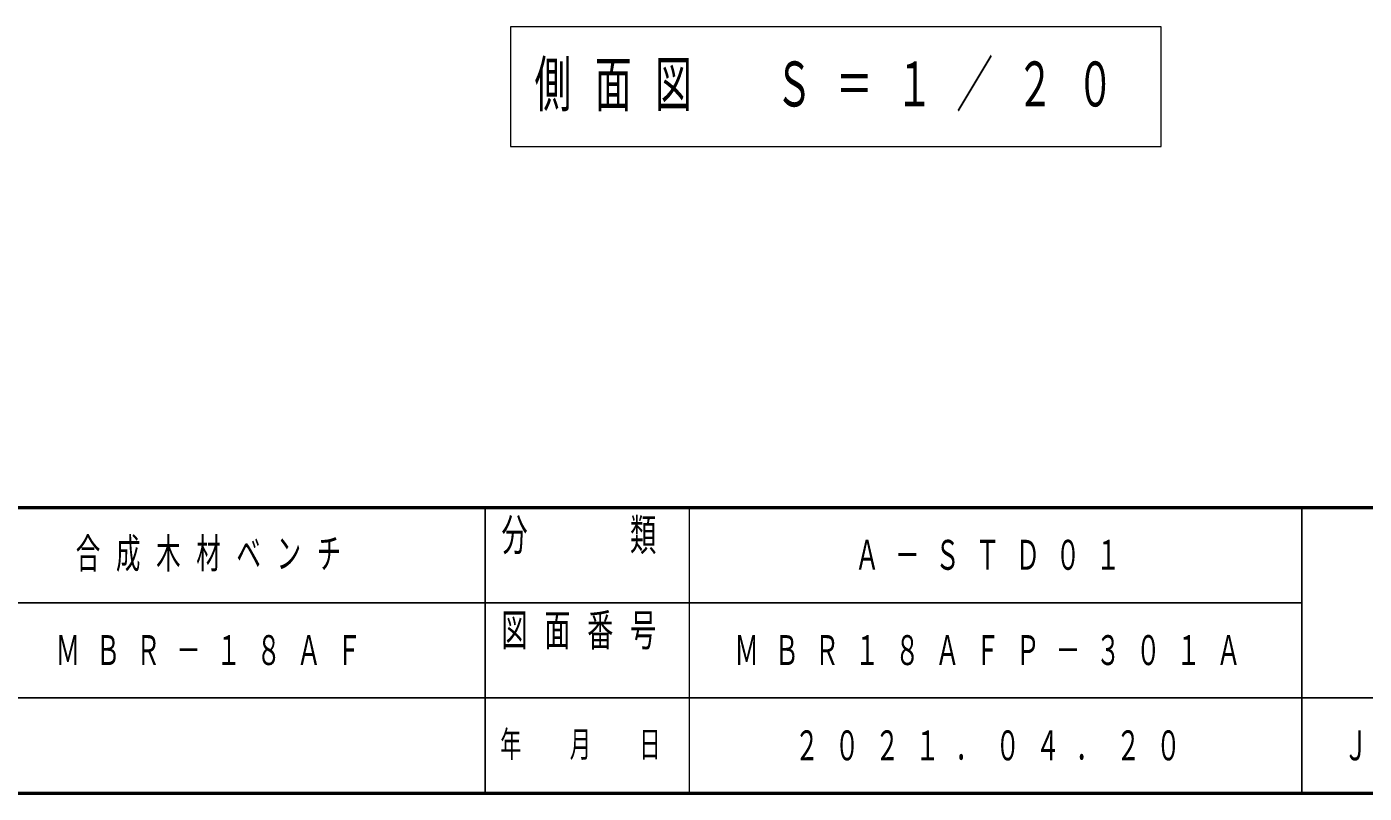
# Model space of a CAD drawing. Units: millimetres on the paper, scale 1:20. Extents: x -365 to 0, y 0 to 257.
# Drawn here: x -163.7 to -65.4, y 0 to 56.3 of the extents above; entities that cross this region are included whole.
import ezdxf

# ---------------------------------------------------------------- set-up
doc = ezdxf.new("R2010")
doc.units = ezdxf.units.MM
doc.layers.add('LY_1', color=7, linetype='Continuous', lineweight=25)
doc.layers.add('LY_3', color=7, linetype='Continuous', lineweight=13)
doc.styles.add('ＭＳ ゴシック', font='')
doc.styles.get('ＭＳ ゴシック').set_extended_font_data('MS Gothic')

msp = doc.modelspace()

# ---------------------------------------------------------------- linework, layer by layer
at = {"layer": 'LY_1', "lineweight": 13}
for p, q in [((-128.131, 56.32), (-128.131, 47.52)), ((-80.331, 56.32), (-128.131, 56.32)), ((-80.331, 47.52), (-80.331, 56.32)), ((-128.131, 47.52), (-80.331, 47.52))]:
    msp.add_line(p, q, dxfattribs=at)
at = {"layer": 'LY_3', "lineweight": 50}
for p, q in [((-365, 21), (0, 21)), ((-365, 0), (0, 0))]:
    msp.add_line(p, q, dxfattribs=at)
at = {"layer": 'LY_3', "color": 211, "lineweight": 25}
for p, q in [((-130, 21), (-130, 0)), ((-70, 21), (-70, 0)), ((-182.5, 14), (-70, 14)), ((-237.5, 7), (0, 7))]:
    msp.add_line(p, q, dxfattribs=at)
at = {"layer": 'LY_3'}
msp.add_line((-115, 21), (-115, 0), dxfattribs=at)

# ---------------------------------------------------------------- texts
at = {"layer": 'LY_1', "attachment_point": 5, "style": 'ＭＳ ゴシック'}
for s, insert, char_height in [('\\T1.64;\\W0.6;側面図\u3000Ｓ＝１／２０', (-104.231, 51.92), 3.299), ('\\T1.64;\\W0.6;合成木材ベンチ', (-149.75, 17.5), 2.199), ('\\T1.64;\\W0.6;Ａ－ＳＴＤ０１', (-92.5, 17.5), 2.199), ('\\T1.64;\\W0.6;ＭＢＲ－１８ＡＦ', (-149.75, 10.5), 2.199), ('\\T1.64;\\W0.6;ＭＢＲ１８ＡＦＰ－３０１Ａ', (-92.5, 10.5), 2.199), ('\\T1.64;\\W0.6;２０２１．０４．２０', (-92.5, 3.5), 2.199)]:
    msp.add_mtext(s, dxfattribs=dict(at, insert=insert, char_height=char_height))
at = {"layer": 'LY_3', "color": 4, "style": 'ＭＳ ゴシック'}
for s, insert, char_height, attachment_point in [('\\T1.64;\\W0.6;分\u3000\u3000類', (-122.5, 20.167), 2.346, 2), ('\\T1.64;\\W0.6;図面番号', (-122.5, 13.167), 2.346, 2), ('\\T1.64;\\W0.6;年\u3000月\u3000日', (-122.5, 3.5), 1.906, 5), ('\\T1.64;\\W0.6;ＪＯＢ', (-62.5, 3.5), 2.199, 5)]:
    msp.add_mtext(s, dxfattribs=dict(at, insert=insert, char_height=char_height, attachment_point=attachment_point))

doc.saveas('drawing.dxf')
